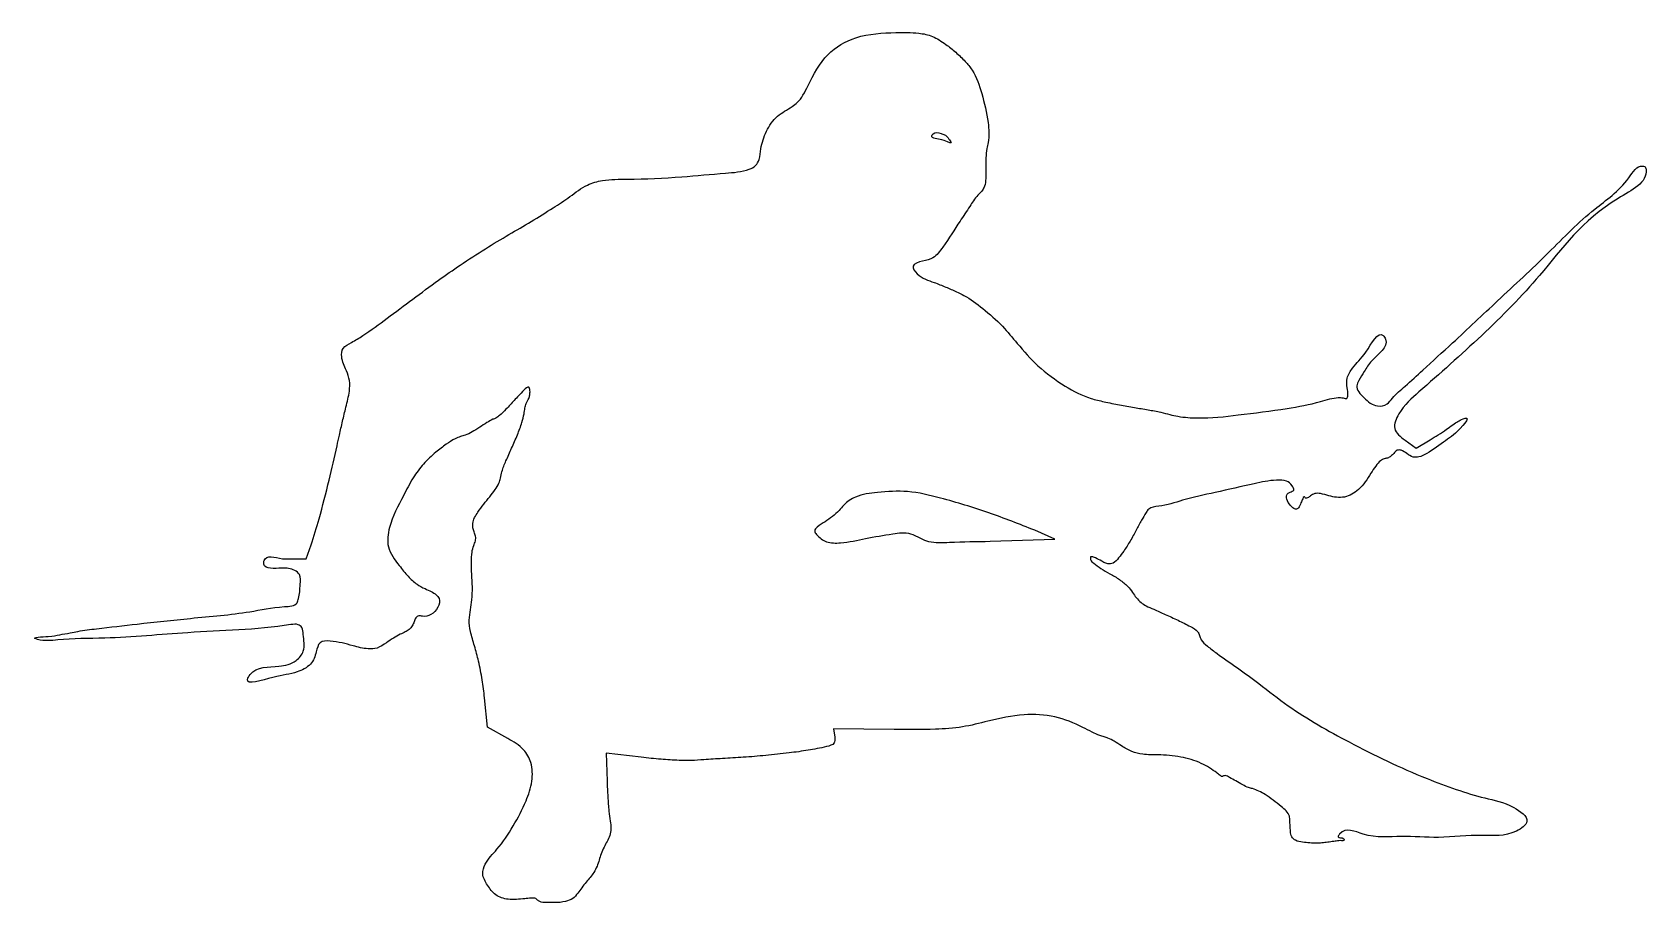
# Model space of a CAD drawing. Extents: x 2 to 125, y 52 to 118.
import ezdxf

# ---------------------------------------------------------------- set-up
doc = ezdxf.new("R2010")
doc.units = 0
doc.layers.get('0').update_dxf_attribs({"linetype": 'CONTINUOUS'})

msp = doc.modelspace()

# ---------------------------------------------------------------- linework, layer by layer
at = {"color": 7}
for points in [[(71.982609, 109.808007), (71.982609, 109.808007)], [(106.671483, 86.930428), (107.521008, 86.325512), (108.576483, 86.963275)], [(75.08969, 79.239618), (79.998626, 79.408105), (78.479596, 80.076715)], [(21.223052, 77.901351), (23.017458, 77.901351), (23.403272, 78.959685)], [(65.605189, 79.458479), (65.605189, 79.458473)], [(38.360133, 64.218981), (36.818626, 65.079409), (36.600528, 67.327602)], [(67.772043, 64.910428), (63.165462, 64.95137), (63.256487, 64.321789)], [(48.530849, 62.790987), (45.849738, 63.106331), (45.922771, 60.978841)], [(40.628626, 51.925268), (40.628626, 51.925268)]]:
    msp.add_lwpolyline(points, dxfattribs=at)
for points, knots in [([(23.403272, 78.959685), (23.605639, 79.622343), (24.1044, 81.255553), (24.745075, 83.77761), (25.244243, 85.906872), (25.56244, 87.406688), (25.790321, 88.384941), (26.054424, 89.502727), (26.318312, 90.52015), (26.372068, 91.487192), (26.050932, 92.344554), (25.662116, 93.100349), (25.755013, 94.034812), (26.558325, 94.414391), (27.679714, 95.109759), (29.887498, 96.74456), (32.310246, 98.572372), (34.81331, 100.336345), (36.602119, 101.496154), (38.41887, 102.580854), (40.154439, 103.582951), (41.698721, 104.552282), (43.124812, 105.471571), (44.267358, 106.386526), (45.801789, 106.818728), (48.223676, 106.788101), (51.35034, 106.952354), (54.440034, 107.245171), (56.351048, 107.375082), (57.265697, 107.799784), (57.565608, 108.40092), (57.622978, 109.320588), (57.995596, 110.494803), (58.80776, 111.676251), (59.788071, 112.178091), (60.481266, 112.673975), (60.873908, 113.240812), (61.520789, 114.526704), (62.47399, 116.399132), (65.01032, 117.869834), (67.478887, 117.977073), (69.431195, 118.004342), (70.758321, 117.739973), (71.658106, 117.128365), (72.488775, 116.486459), (73.158034, 115.828385), (73.974702, 114.861408), (74.499477, 113.227603), (74.950982, 111.394735), (75.031455, 109.943629), (74.787766, 109.071169), (74.757659, 108.405659), (74.764594, 107.643079), (74.759328, 106.924095), (74.712142, 106.348669), (74.475356, 105.91632), (74.007935, 105.478975), (73.486319, 104.65532), (72.589055, 103.339149), (71.775643, 102.013151), (70.846517, 100.774265), (70.008169, 100.593106), (68.963405, 100.320272), (69.72526, 99.272275), (70.664646, 99.039895), (71.688387, 98.604902), (72.440645, 98.282253), (73.426808, 97.815436), (74.601183, 96.921231), (75.991817, 95.722995), (77.26593, 94.150099), (78.727947, 92.482711), (80.648425, 91.087807), (82.375337, 90.17628), (83.816891, 89.853784), (84.915842, 89.614517), (86.038452, 89.430799), (87.087634, 89.264599), (87.990982, 89.094994), (88.738634, 88.896503), (89.420214, 88.737563), (90.12963, 88.656852), (91.664191, 88.589364), (94.191903, 88.879201), (97.308528, 89.269792), (99.651852, 89.688084), (100.907683, 90.089354), (101.504262, 90.184688), (101.90826, 90.194119), (102.267668, 90.048336), (102.358901, 90.502297), (102.236206, 90.959359), (102.197147, 91.724578), (102.805163, 92.687594), (103.69064, 93.420249), (104.701421, 95.448424), (105.55793, 94.084084), (104.205022, 93.241905), (103.600863, 92.217878), (103.209571, 91.60589), (102.846061, 90.88552), (103.587301, 90.093054), (104.365923, 89.448927), (105.323828, 89.597338), (105.842838, 90.359773), (106.811476, 91.137345), (108.323012, 92.557039), (110.690103, 94.697168), (113.862935, 97.709984), (117.484562, 101.03449), (120.725319, 104.434323), (123.27229, 106.055478), (124.333752, 107.911068), (124.89732, 107.794985), (124.992465, 107.698022), (125.192536, 106.570356), (120.597341, 104.413738), (116.47832, 98.317386), (110.267939, 92.850533), (106.342202, 89.393183), (105.624137, 87.745377), (106.317529, 87.205842), (106.671483, 86.930428)], [0, 0, 0, 0, 2.0784, 5.122498, 7.803828, 8.639224, 9.72183, 10.817373, 12.083511, 12.879804, 13.667771, 14.789564, 15.425713, 16.200545, 17.222061, 19.485459, 24.358319, 26.368257, 28.664798, 30.753217, 32.714888, 34.677803, 36.218337, 37.816622, 39.010562, 40.909849, 45.055257, 48.404093, 50.231129, 50.778381, 51.310364, 52.140762, 53.536671, 54.963324, 56.294925, 56.792305, 57.504404, 58.327032, 61.13421, 63.622626, 66.690067, 68.429822, 69.4951, 70.678938, 71.643815, 72.649832, 73.490745, 75.412915, 77.67984, 79.201729, 79.6739, 80.385256, 81.188522, 81.961582, 82.553551, 82.885989, 83.414179, 84.458734, 85.797157, 88.171478, 89.279164, 90.108447, 90.933251, 91.584121, 93.047329, 93.994374, 94.879504, 95.512098, 97.259551, 99.280131, 101.005539, 103.32287, 105.906601, 108.090143, 109.112407, 110.324804, 111.466483, 112.523249, 113.512475, 114.221391, 114.843779, 115.609988, 116.35913, 119.448468, 123.206765, 125.809177, 126.54817, 127.177892, 127.576301, 127.83877, 128.087379, 128.662704, 129.389066, 130.265687, 131.852617, 133.674338, 134.017009, 135.984614, 136.971064, 137.759328, 138.187691, 139.237294, 140.457044, 141.198309, 141.792508, 143.131802, 144.927751, 148.007345, 152.712001, 158.023414, 162.87891, 166.388585, 167.794286, 167.921416, 168.046115, 168.175218, 171.255087, 179.61903, 192.391499, 194.655608, 195.804515, 197.002547, 197.002547, 197.002547, 197.002547]), ([(71.982609, 109.808007), (71.942382, 109.872774), (71.847822, 110.025018), (71.630389, 110.21377), (71.256257, 110.321681), (70.821155, 110.436545), (70.487773, 109.894296), (71.49432, 109.873454), (71.791864, 109.647417), (72.186593, 109.550479), (72.069089, 109.698827), (71.982609, 109.808007)], [0, 0, 0, 0, 0.228967, 0.538223, 0.825579, 1.433578, 1.607679, 2.44016, 3.069975, 3.162437, 3.420179, 3.420179, 3.420179, 3.420179]), ([(36.600528, 67.327602), (36.543755, 67.783162), (36.427499, 68.716021), (36.17202, 70.033024), (35.845967, 71.255759), (35.517959, 72.276147), (35.385241, 73.217733), (35.530999, 74.021461), (35.656107, 74.857585), (35.681721, 75.764596), (35.628609, 76.711793), (35.578265, 77.596855), (35.610508, 78.333642), (35.740451, 78.88278), (35.923588, 79.2573), (35.936743, 79.631306), (35.740271, 80.038115), (35.620303, 80.710119), (36.176412, 81.644049), (36.834124, 82.421013), (37.398091, 83.140936), (37.694043, 83.608788), (37.819918, 84.087262), (37.93667, 84.665385), (38.251716, 85.422701), (38.66591, 86.350484), (39.098039, 87.316829), (39.421608, 88.186572), (39.599325, 88.869776), (39.660577, 89.359611), (39.740643, 89.701116), (39.870035, 89.935267), (39.996003, 90.139083), (40.036374, 90.415378), (40.082323, 90.682252), (39.969059, 91.131765), (39.351313, 90.505422), (38.919522, 90.036211), (38.278502, 89.336549), (37.831285, 88.884929), (37.490857, 88.618563), (37.138036, 88.512531), (36.737608, 88.248033), (36.221142, 87.913639), (35.678116, 87.577537), (35.195671, 87.311737), (34.737753, 87.219894), (34.238616, 87.017798), (33.628385, 86.590133), (32.804638, 85.974332), (31.921565, 85.15062), (31.089101, 84.026334), (30.265779, 82.379253), (29.363218, 80.730549), (29.086896, 78.709045), (29.988081, 77.533743), (30.729729, 76.601261), (31.382063, 75.982337), (32.007003, 75.645297), (32.534949, 75.446435), (32.896647, 75.19469), (33.24823, 74.811939), (33.073104, 74.146689), (32.59022, 73.617889), (31.993927, 73.476877), (31.58862, 73.598312), (31.32503, 73.40911), (31.241623, 73.103913), (31.101659, 72.784127), (30.869005, 72.51243), (30.54052, 72.320632), (30.123576, 72.142881), (29.648171, 71.855148), (29.074771, 71.498025), (28.487307, 71.054404), (27.564665, 71.017725), (26.377311, 71.340109), (25.261623, 71.655784), (23.958285, 71.66691), (23.786583, 70.696195), (23.439077, 69.775238), (22.047522, 69.105689), (20.82542, 69.067016), (18.188535, 68.157928), (19.10757, 69.763428), (20.674354, 69.597355), (22.175264, 69.955121), (22.995663, 70.961093), (22.794694, 71.888399), (22.779741, 72.647546), (22.360879, 72.970195), (19.334758, 72.484763), (14.532649, 72.414931), (8.639839, 71.804584), (4.725144, 71.854138), (3.073082, 71.601533), (2.023915, 71.941917), (3.548632, 71.964411), (4.182026, 72.124287), (4.995332, 72.241383), (5.909014, 72.452877), (7.620317, 72.641696), (10.47688, 72.979993), (14.330436, 73.40733), (18.207768, 73.714565), (20.65616, 74.259944), (22.289918, 74.309319), (22.459905, 74.952378), (22.544846, 75.417483), (22.547889, 76.01102), (22.654123, 76.675969), (21.988136, 77.163528), (21.138815, 77.251535), (19.721573, 77.053696), (19.848295, 78.238159), (20.59745, 78.05462), (21.223052, 77.901351)], [0, 0, 0, 0, 1.377, 2.819715, 4.020711, 5.170144, 6.03804, 6.83463, 7.60388, 8.57629, 9.548133, 10.450115, 11.235631, 11.75175, 12.130228, 12.478001, 12.824836, 13.47734, 14.42464, 15.912812, 16.58285, 17.166585, 17.553554, 18.058268, 18.935386, 20.000639, 21.111443, 22.108832, 22.782726, 23.221142, 23.592162, 23.823077, 24.021139, 24.306926, 24.629453, 24.908754, 25.33378, 26.417339, 27.339522, 28.033534, 28.354477, 28.615217, 29.127007, 29.782522, 30.46414, 31.047501, 31.415859, 31.857682, 32.652453, 33.639557, 34.946753, 36.257756, 37.812417, 40.45743, 41.92251, 43.576011, 44.638673, 45.544126, 46.238675, 46.757371, 47.225375, 47.565418, 48.232513, 49.0001, 49.66389, 49.949986, 50.201648, 50.532487, 50.879829, 51.246611, 51.581073, 52.011408, 52.606931, 53.240619, 54.053523, 54.742619, 55.915979, 57.691617, 58.474782, 59.217473, 60.247648, 61.433279, 63.325885, 65.26608, 65.680734, 67.97401, 69.34484, 70.239759, 71.518142, 72.051977, 72.394507, 72.950109, 80.837495, 87.160805, 90.737644, 92.290398, 92.493243, 93.510908, 94.399442, 95.222611, 95.802708, 97.250726, 100.352904, 104.438169, 108.972248, 111.648338, 112.649629, 113.000678, 113.513204, 114.085278, 114.817601, 115.304083, 116.308004, 117.704317, 117.982357, 119.390195, 119.390195, 119.390195, 119.390195]), ([(108.576483, 86.963275), (108.784852, 87.092822), (109.204243, 87.353564), (109.784835, 87.734855), (110.265775, 88.090384), (110.691708, 88.378324), (111.011103, 88.536392), (111.604363, 88.732833), (110.643731, 87.49244), (109.837325, 86.982724), (108.635669, 86.081817), (107.811079, 85.638315), (107.242633, 85.618137), (106.817544, 85.908371), (106.459973, 86.177134), (106.032232, 86.220088), (105.829534, 85.933775), (105.597552, 85.723219), (105.352604, 85.562432), (105.061234, 85.534273), (104.736521, 85.340759), (104.40993, 84.94367), (103.914127, 84.166133), (103.295635, 83.187873), (102.085719, 82.470916), (101.02602, 82.633099), (100.314328, 82.881676), (99.805302, 82.915527), (99.485137, 82.71295), (99.297329, 82.567723), (99.095432, 82.476558), (99.047276, 82.58539), (98.945023, 82.666476), (98.86047, 82.384054), (98.720848, 82.168513), (98.638402, 81.805058), (98.301934, 81.627657), (97.974533, 81.922867), (97.711459, 82.24274), (97.564744, 82.77946), (97.89632, 82.994226), (98.298101, 83.09082), (98.048236, 83.575865), (97.619315, 83.910195), (96.539811, 83.914701), (94.764509, 83.544585), (92.384492, 82.986365), (89.919657, 82.463594), (88.334955, 81.898615), (87.224156, 81.850328), (86.895071, 81.325493), (86.58111, 80.802489), (86.197089, 80.062215), (85.759817, 79.272366), (85.319602, 78.557336), (84.887485, 78.006901), (84.53162, 77.55555), (83.954064, 77.486167), (83.469712, 77.799567), (83.113807, 77.983247), (82.691858, 78.110628), (82.730616, 77.753734), (83.05393, 77.515524), (83.538575, 77.132399), (84.224976, 76.7706), (84.929851, 76.344332), (85.525987, 75.877097), (85.921106, 75.384895), (86.19782, 74.926699), (86.553081, 74.582287), (87.004493, 74.288044), (87.639601, 74.032429), (88.440384, 73.649901), (89.394979, 73.242477), (90.204522, 72.811824), (90.862674, 72.488608), (91.033405, 72.061224), (91.159939, 71.627407), (91.694139, 71.20213), (92.601502, 70.49291), (93.959155, 69.589101), (95.758724, 68.259709), (98.425826, 66.137111), (102.739679, 63.713035), (107.654994, 61.347755), (112.07757, 59.7728), (114.565821, 59.333994), (116.41179, 58.002747), (114.598811, 56.681654), (112.320627, 56.982487), (109.380696, 56.577635), (106.325534, 56.856981), (103.961037, 56.561516), (102.067535, 57.549016), (101.468718, 56.61351), (101.950904, 56.719322), (102.100624, 56.409556), (101.649937, 56.471572), (101.344253, 56.385826), (100.894312, 56.347589), (100.448671, 56.275059), (99.952022, 56.246797), (99.421085, 56.261811), (98.867837, 56.322672), (98.370694, 56.400912), (97.986138, 56.719842), (97.94652, 57.156374), (97.926597, 57.574474), (97.888115, 57.950046), (97.891165, 58.532876), (97.054474, 59.178952), (96.182667, 59.908061), (95.298367, 60.350576), (94.692944, 60.490442), (94.27865, 60.707871), (93.805511, 60.986605), (93.366295, 61.223314), (93.054543, 61.409227), (92.85032, 61.391646), (92.743813, 61.282342), (92.549001, 61.450502), (92.086661, 61.798432), (91.102885, 62.443145), (89.565936, 62.86521), (88.050856, 62.991935), (86.795205, 62.974123), (85.836073, 63.189573), (85.150617, 63.619481), (84.570289, 63.992272), (84.133188, 64.245321), (83.752039, 64.360062), (83.337145, 64.468484), (82.805217, 64.726707), (81.717043, 65.301126), (80.026532, 66.007367), (77.507412, 66.123959), (75.174308, 65.620687), (72.963247, 65.041309), (70.557628, 64.882566), (68.822004, 64.899926), (67.772043, 64.910428)], [0, 0, 0, 0, 0.736526, 1.482426, 2.076806, 2.547953, 2.975943, 3.27913, 3.925792, 5.687508, 7.414391, 8.066053, 8.490209, 9.038451, 9.553935, 9.840984, 10.198333, 10.50452, 10.803638, 11.048798, 11.366069, 11.905613, 12.575596, 14.139665, 15.341428, 16.538647, 17.1937, 17.629474, 18.008871, 18.260674, 18.419067, 18.520267, 18.576336, 18.758987, 19.090921, 19.530535, 19.756106, 20.08607, 20.665634, 21.123673, 21.454253, 21.765111, 22.117897, 22.681222, 23.451202, 25.162973, 28.21245, 30.765854, 32.640153, 33.430035, 33.755873, 34.42294, 35.289595, 36.243299, 37.140034, 37.789504, 38.377093, 38.764365, 39.418464, 39.967761, 40.191202, 40.381516, 40.758094, 41.413734, 42.220844, 43.082012, 43.885289, 44.475975, 44.965281, 45.486157, 45.943311, 46.57433, 47.53304, 48.611889, 49.665146, 50.349264, 50.66939, 51.011068, 51.688808, 52.619436, 54.516993, 56.550086, 59.341063, 64.732101, 71.289366, 75.921353, 78.244826, 79.697462, 80.792162, 83.427693, 86.756762, 89.57622, 92.480998, 94.278277, 94.507133, 94.949055, 95.042456, 95.363024, 95.74673, 96.206611, 96.64312, 97.120282, 97.690807, 98.234677, 98.79541, 99.176431, 99.626206, 100.038955, 100.447595, 100.763691, 101.736017, 103.265564, 104.331627, 104.626863, 105.124963, 105.723807, 106.272214, 106.639925, 106.772412, 106.853439, 107.049337, 107.363967, 108.759342, 110.394239, 112.140206, 113.295069, 114.159532, 115.041111, 115.699122, 116.236972, 116.544555, 116.889925, 117.522034, 118.308199, 120.590967, 122.943468, 125.737164, 127.729712, 129.787795, 132.939356, 132.939356, 132.939356, 132.939356]), ([(78.479596, 80.076715), (77.318199, 80.539116), (74.969243, 81.474334), (71.737423, 82.441277), (68.897355, 83.138612), (66.706664, 83.001145), (65.002778, 82.786211), (64.033657, 82.164972), (63.577625, 81.536307), (63.083844, 81.128137), (62.509061, 80.712256), (62.028093, 80.445206), (61.651922, 80.04654), (62.014593, 79.554455), (62.633553, 79.096226), (64.014039, 79.093738), (64.981211, 79.315444), (65.605189, 79.458479)], [0, 0, 0, 0, 3.746391, 7.577171, 10.139361, 12.43598, 14.133393, 15.221207, 15.762617, 16.448082, 17.138334, 17.855742, 18.20924, 18.512492, 19.455032, 20.519862, 22.455874, 22.455874, 22.455874, 22.455874]), ([(65.605189, 79.458473), (66.285147, 79.58215), (67.400221, 79.78497), (68.885267, 79.972654), (69.72254, 79.480717), (70.683405, 79.089204), (72.51213, 79.208587), (74.063586, 79.227265), (75.08969, 79.239618)], [0, 0, 0, 0, 2.099632, 3.443222, 4.275552, 4.946111, 6.53347, 9.633856, 9.633856, 9.633856, 9.633856]), ([(40.628626, 51.925268), (40.586429, 51.966391), (40.457995, 52.091557), (40.088888, 52.06749), (39.407776, 52.004374), (38.48131, 51.887325), (37.392176, 52.234828), (36.820481, 53.033973), (36.341698, 53.846824), (36.697045, 54.909769), (37.744536, 55.92472), (38.799809, 57.543627), (39.725807, 59.269384), (40.266428, 60.903609), (40.253395, 62.316121), (39.568889, 63.541086), (38.797514, 63.973689), (38.360133, 64.218981)], [0, 0, 0, 0, 0.171859, 0.523086, 1.014895, 2.281906, 3.279226, 4.244856, 5.187161, 5.929142, 7.379037, 9.540027, 11.691344, 13.246743, 14.665224, 15.793075, 17.270053, 17.270053, 17.270053, 17.270053]), ([(63.256487, 64.321789), (63.26208, 64.158576), (63.275564, 63.765019), (62.310454, 63.51874), (61.245693, 63.321327), (59.665822, 63.099941), (58.029077, 62.924043), (56.337622, 62.790056), (54.768076, 62.697238), (53.450647, 62.623021), (52.348493, 62.53132), (51.259091, 62.550391), (49.98843, 62.637092), (49.032287, 62.738044), (48.530849, 62.790987)], [0, 0, 0, 0, 0.443658, 1.069801, 2.50367, 3.971209, 5.756007, 7.473143, 9.052418, 10.474628, 11.431871, 12.367937, 13.73952, 15.252068, 15.252068, 15.252068, 15.252068]), ([(45.922771, 60.978841), (45.941179, 60.579692), (45.976439, 59.815142), (46.047593, 58.797879), (46.160776, 57.995586), (46.235393, 57.375734), (46.159647, 56.836464), (45.932757, 56.380658), (45.672838, 55.940185), (45.472031, 55.463235), (45.326334, 54.966235), (45.167015, 54.480254), (44.937918, 54.036759), (44.646996, 53.64198), (44.313941, 53.275946), (43.99875, 52.873547), (43.692148, 52.432118), (43.331866, 51.991369), (42.684493, 51.76672), (41.989103, 51.710969), (41.345522, 51.731734), (40.869946, 51.734699), (40.686235, 51.879774), (40.628626, 51.925268)], [0, 0, 0, 0, 1.198902, 2.296434, 3.056344, 3.630924, 4.164299, 4.660051, 5.146592, 5.700194, 6.205554, 6.700688, 7.232057, 7.69467, 8.167713, 8.716741, 9.223686, 9.790416, 10.378108, 11.213094, 11.870083, 12.344211, 12.560816, 12.560816, 12.560816, 12.560816])]:
    msp.add_open_spline(points, degree=3, knots=knots, dxfattribs=at)

doc.saveas('drawing.dxf')
